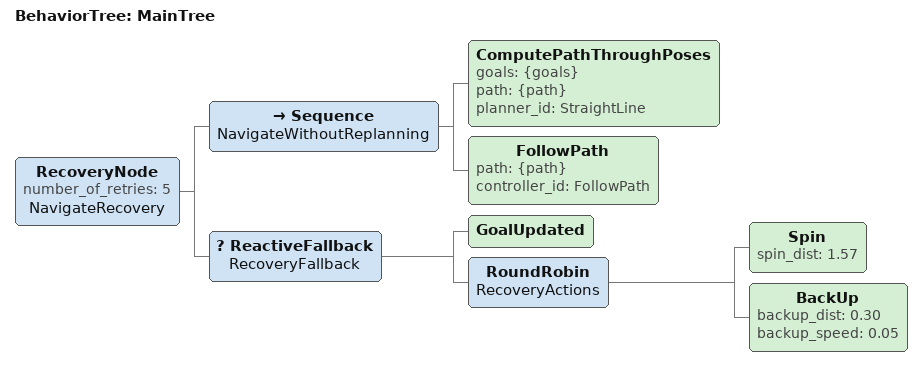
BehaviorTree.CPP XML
<root main_tree_to_execute="MainTree">
    <BehaviorTree ID="MainTree">
      <RecoveryNode number_of_retries="5" name="NavigateRecovery">
        <Sequence name="NavigateWithoutReplanning">
          <ComputePathThroughPoses goals="{goals}" path="{path}" planner_id="StraightLine"/>
          <FollowPath path="{path}" controller_id="FollowPath"/>
        </Sequence>
        <ReactiveFallback name="RecoveryFallback">
          <GoalUpdated/>
          <RoundRobin name="RecoveryActions">

            <Spin spin_dist="1.57"/>
            <BackUp backup_dist="0.30" backup_speed="0.05"/>
          </RoundRobin>
        </ReactiveFallback>
      </RecoveryNode>
    </BehaviorTree>
  </root>
